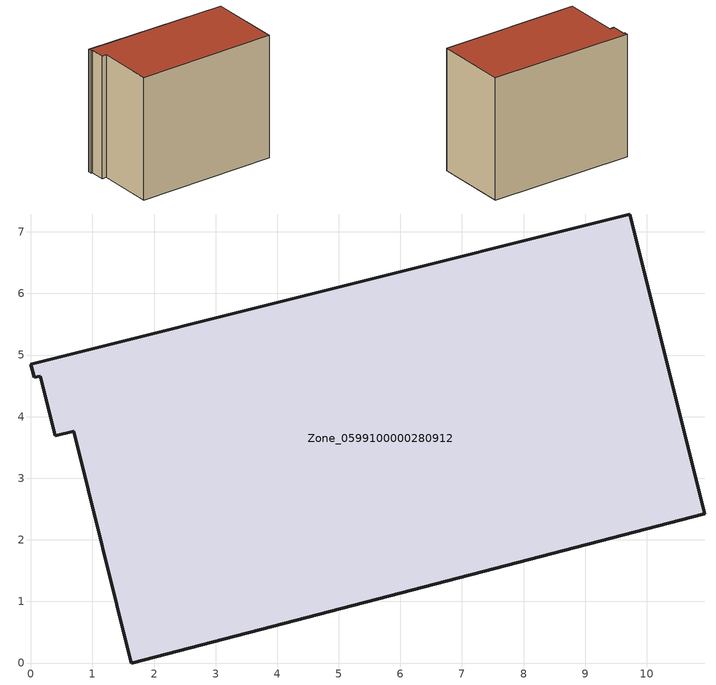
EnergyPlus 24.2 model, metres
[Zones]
Zone_0599100000280912
 floor ground (C_G): 0,4.85 9.73,7.29 10.94,2.42 1.63,0 0.69,3.76 0.4,3.69 0.16,4.66 0.06,4.64 z0
 wall outside (C_F): 9.73,7.29 0,4.85 0.06,4.64 0.16,4.66 0.4,3.69 0.69,3.76 1.63,0 10.94,2.42 9.73,7.29 z0:8.38
 roof outside (C_R): 10.94,2.42 9.73,7.29 0,4.85 0.06,4.64 0.16,4.66 0.4,3.69 0.69,3.76 1.63,0 z8.38
[BUILDING]
Pand.0599100000280912: North Axis=0; Terrain=City; Loads Convergence Tolerance Value=0.04; Temperature Convergence Tolerance Value=0.4; Solar Distribution=FullExterior; Maximum Number of Warmup Days=25; Minimum Number of Warmup Days=1
[Site:Location]
Rotterdam.The.Hague.AP_ZH_NLD Design_Conditions: Latitude=51.96; Longitude=4.45; Time Zone=1; Elevation=-4.5
[SITE:GROUNDTEMPERATURE:BUILDINGSURFACE]
18, 18, 18, 18, 18, 18, 18, 18, 18, 18, 18, 18
[MATERIAL] Thermal Absorptance=0.9; Solar Absorptance=0.7; Visible Absorptance=0.7
Name | Roughness | Thickness | Conductivity | Density | Specific Heat
G.TI.1975-1991 | MediumSmooth | 0.15 | 0.288461 | 540 | 1210
F.TI.1975-1991 | Rough | 0.3 | 0.230769 | 1920 | 840
R.TI.1975-1991 | MediumRough | 0.2 | 0.153846 | 1500 | 1000
[CONSTRUCTION]
C_G: G.TI.1975-1991
C_F: F.TI.1975-1991
C_R: R.TI.1975-1991
[ZONE]
Zone_0599100000280912: Type=1; Multiplier=1; Ceiling Height=Autocalculate; Volume=Autocalculate; Floor Area=autocalculate; Part of Total Floor Area=Yes
[ZONEINFILTRATION:DESIGNFLOWRATE]
Infil_Zone_0599100000280912: Zone or ZoneList or Space or SpaceList=Zone_0599100000280912; Schedule=AlwaysOn; Design Flow Rate Calculation Method=Flow/Area; Flow Rate per Floor Area=0.003; Constant Term Coefficient=1; Temperature Term Coefficient=0; Velocity Term Coefficient=0; Velocity Squared Term Coefficient=0
[HVACTEMPLATE:ZONE:IDEALLOADSAIRSYSTEM]
Zone_0599100000280912: Maximum Heating Supply Air Temperature=50; Minimum Cooling Supply Air Temperature=13; Maximum Heating Supply Air Humidity Ratio=0.0156; Minimum Cooling Supply Air Humidity Ratio=0.0077; Heating Limit=NoLimit; Cooling Limit=NoLimit; Dehumidification Control Type=ConstantSensibleHeatRatio; Cooling Sensible Heat Ratio=0.7; Dehumidification Setpoint=60; Humidification Control Type=None; Humidification Setpoint=30; Outdoor Air Method=None; Outdoor Air Flow Rate per Person=0.00944; Outdoor Air Flow Rate per Zone Floor Area=0; Outdoor Air Flow Rate per Zone=0; Demand Controlled Ventilation Type=None; Outdoor Air Economizer Type=NoEconomizer; Heat Recovery Type=None; Sensible Heat Recovery Effectiveness=0.7; Latent Heat Recovery Effectiveness=0.65
[ZONECONTROL:THERMOSTAT]
ThermostatControl_Zone_0599100000280912: Zone or ZoneList=Zone_0599100000280912; Control Type Schedule=DualSetpointControlType; Control 1=Thermostat_Zone_0599100000280912; Temperature Difference Between Cutout And Setpoint=0
[THERMOSTATSETPOINT:DUALSETPOINT]
Thermostat_Zone_0599100000280912: Heating Setpoint Temperature Schedule=HeatingSetpoint_Zone_0599100000280912; Cooling Setpoint Temperature Schedule=CoolingSetpoint_Zone_0599100000280912
[SCHEDULE:COMPACT]
HeatingSetpoint_Zone_0599100000280912: Through: 12/31, For: AllDays, Until: 24:00, 21
CoolingSetpoint_Zone_0599100000280912: Through: 12/31, For: AllDays, Until: 24:00, 24
DualSetpointControlType: Through: 12/31, For: AllDays, Until: 24:00, 4
AlwaysOn: Through: 12/31, For: AllDays, Until: 24:00, 1
